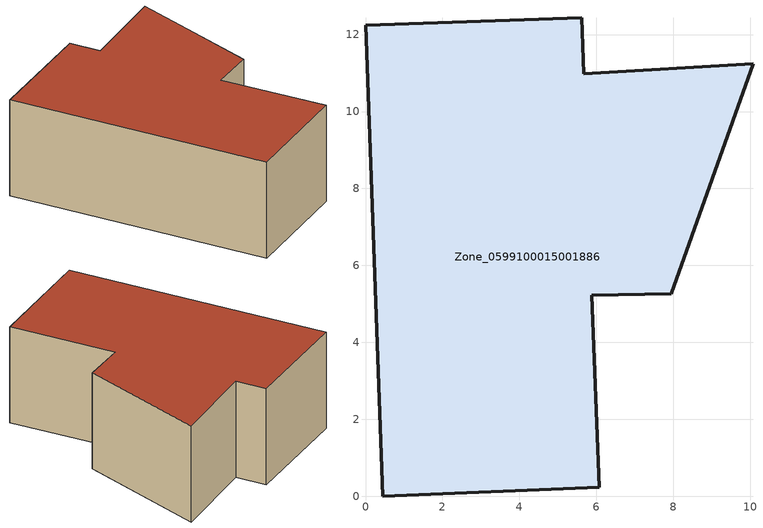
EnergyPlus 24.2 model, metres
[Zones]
Zone_0599100015001886
 floor ground (C_G): 0.44,0 0,12.24 5.62,12.44 5.67,10.98 10.07,11.24 7.94,5.27 5.88,5.23 6.07,0.23 z1
 wall outside (C_F): 5.67,10.98 5.62,12.44 0,12.24 0.44,0 6.07,0.23 5.88,5.23 7.94,5.27 10.07,11.24 5.67,10.98 z1:5.65
 roof outside (C_R): 6.07,0.23 5.88,5.23 7.94,5.27 10.07,11.24 5.67,10.98 5.62,12.44 0,12.24 0.44,0 z5.65
[BUILDING]
Pand.0599100015001886: North Axis=0; Terrain=City; Loads Convergence Tolerance Value=0.04; Temperature Convergence Tolerance Value=0.4; Solar Distribution=FullExterior; Maximum Number of Warmup Days=25; Minimum Number of Warmup Days=1
[Site:Location]
Rotterdam.The.Hague.AP_ZH_NLD Design_Conditions: Latitude=51.96; Longitude=4.45; Time Zone=1; Elevation=-4.5
[SITE:GROUNDTEMPERATURE:BUILDINGSURFACE]
18, 18, 18, 18, 18, 18, 18, 18, 18, 18, 18, 18
[MATERIAL] Thermal Absorptance=0.9; Solar Absorptance=0.7; Visible Absorptance=0.7
Name | Roughness | Thickness | Conductivity | Density | Specific Heat
G.TC.1975-1991 | MediumSmooth | 0.15 | 0.288461 | 540 | 1210
F.TC.1975-1991 | Rough | 0.3 | 0.230769 | 1920 | 840
R.TC.1975-1991 | MediumRough | 0.2 | 0.153846 | 1500 | 1000
[CONSTRUCTION]
C_G: G.TC.1975-1991
C_F: F.TC.1975-1991
C_R: R.TC.1975-1991
[ZONE]
Zone_0599100015001886: Type=1; Multiplier=1; Ceiling Height=Autocalculate; Volume=Autocalculate; Floor Area=autocalculate; Part of Total Floor Area=Yes
[ZONEINFILTRATION:DESIGNFLOWRATE]
Infil_Zone_0599100015001886: Zone or ZoneList or Space or SpaceList=Zone_0599100015001886; Schedule=AlwaysOn; Design Flow Rate Calculation Method=Flow/Area; Flow Rate per Floor Area=0.003; Constant Term Coefficient=1; Temperature Term Coefficient=0; Velocity Term Coefficient=0; Velocity Squared Term Coefficient=0
[HVACTEMPLATE:ZONE:IDEALLOADSAIRSYSTEM]
Zone_0599100015001886: Maximum Heating Supply Air Temperature=50; Minimum Cooling Supply Air Temperature=13; Maximum Heating Supply Air Humidity Ratio=0.0156; Minimum Cooling Supply Air Humidity Ratio=0.0077; Heating Limit=NoLimit; Cooling Limit=NoLimit; Dehumidification Control Type=ConstantSensibleHeatRatio; Cooling Sensible Heat Ratio=0.7; Dehumidification Setpoint=60; Humidification Control Type=None; Humidification Setpoint=30; Outdoor Air Method=None; Outdoor Air Flow Rate per Person=0.00944; Outdoor Air Flow Rate per Zone Floor Area=0; Outdoor Air Flow Rate per Zone=0; Demand Controlled Ventilation Type=None; Outdoor Air Economizer Type=NoEconomizer; Heat Recovery Type=None; Sensible Heat Recovery Effectiveness=0.7; Latent Heat Recovery Effectiveness=0.65
[ZONECONTROL:THERMOSTAT]
ThermostatControl_Zone_0599100015001886: Zone or ZoneList=Zone_0599100015001886; Control Type Schedule=DualSetpointControlType; Control 1=Thermostat_Zone_0599100015001886; Temperature Difference Between Cutout And Setpoint=0
[THERMOSTATSETPOINT:DUALSETPOINT]
Thermostat_Zone_0599100015001886: Heating Setpoint Temperature Schedule=HeatingSetpoint_Zone_0599100015001886; Cooling Setpoint Temperature Schedule=CoolingSetpoint_Zone_0599100015001886
[SCHEDULE:COMPACT]
HeatingSetpoint_Zone_0599100015001886: Through: 12/31, For: AllDays, Until: 24:00, 21
CoolingSetpoint_Zone_0599100015001886: Through: 12/31, For: AllDays, Until: 24:00, 24
DualSetpointControlType: Through: 12/31, For: AllDays, Until: 24:00, 4
AlwaysOn: Through: 12/31, For: AllDays, Until: 24:00, 1
